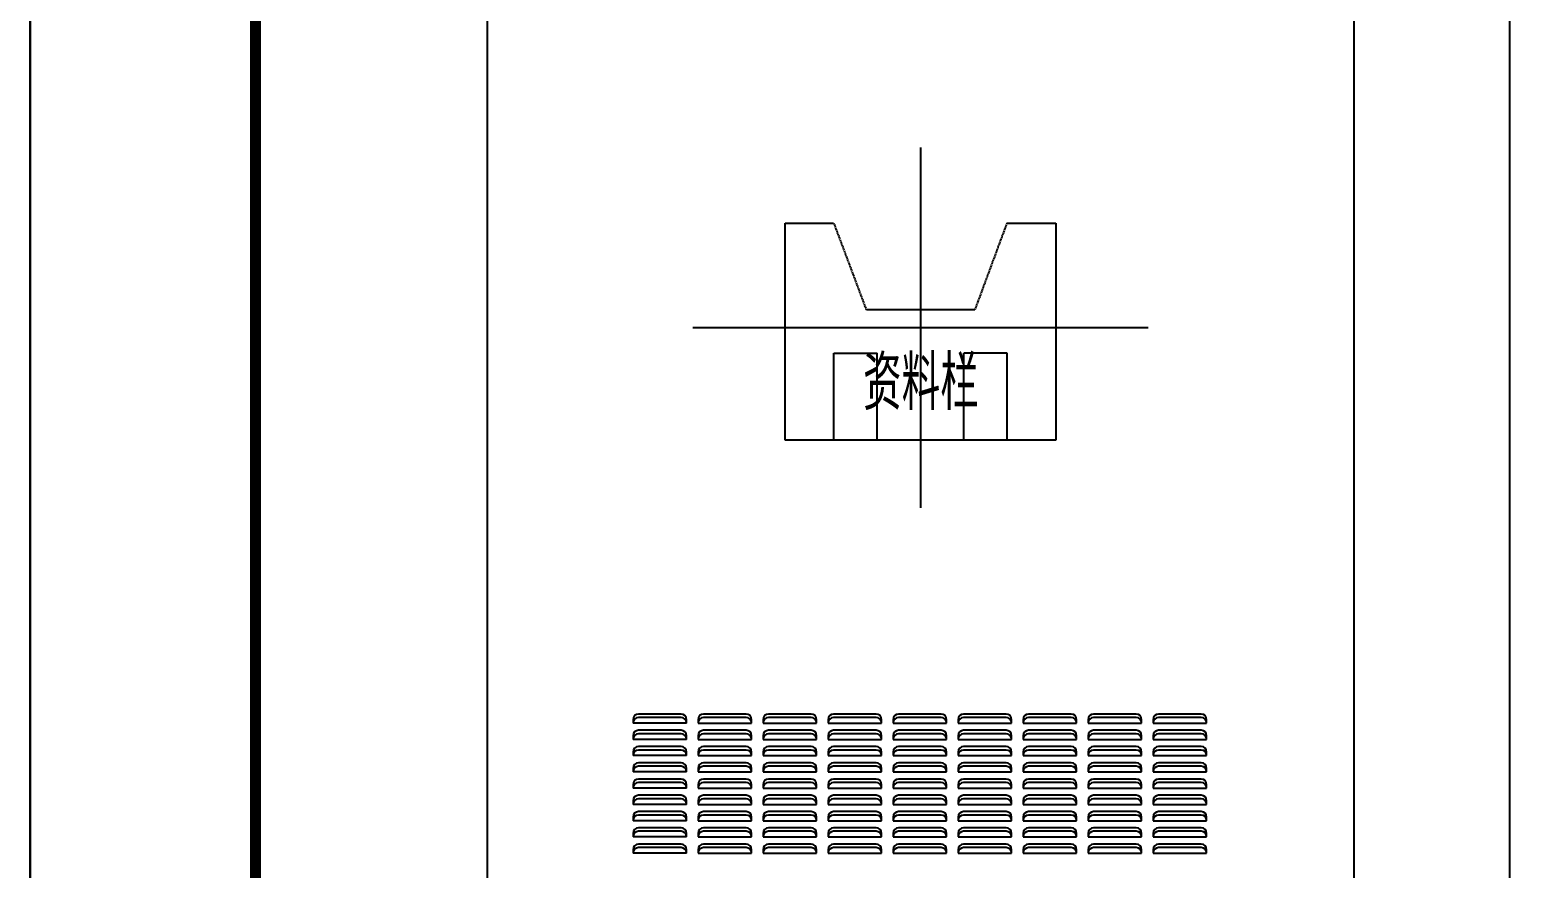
# Model space of a CAD drawing. Header units: millimetres. Extents: x 30557 to 235556, y -116603 to -73383.
# Drawn here: x 34715 to 36101, y -101687 to -100913 of the extents above; entities that cross this region are included whole.
import ezdxf
from ezdxf.enums import TextEntityAlignment as Align
from ezdxf.lldxf.tags import DXFTag

# ---------------------------------------------------------------- set-up
doc = ezdxf.new("R2010")
doc.units = ezdxf.units.MM
doc.linetypes.add('HIDDEN2', pattern=[0.1875, 0.125, -0.0625])
doc.linetypes.add('ZWCAD_ISO02W100', pattern=[15, 12, -3])
doc.layers.add('CAXA3', color=7, linetype='Continuous', lineweight=25)
doc.layers.add('文本层', color=2, linetype='Continuous')
doc.styles.add('supcon', font='sceie.shx', dxfattribs={"width": 0.75, "height": 40, "bigfont": 'sceic.shx'})
tags = doc.linetypes.add('CENTER', pattern=[2, 1.25, -0.25, 0.25, -0.25]).pattern_tags.tags
tags[10:11] = [DXFTag(74, 4), DXFTag(75, 0), DXFTag(340, '0'), DXFTag(46, 1.0), DXFTag(50, 0.0), DXFTag(44, 0.0), DXFTag(45, 0.0)]
tags[8:9] = [DXFTag(74, 4), DXFTag(75, 0), DXFTag(340, '0'), DXFTag(46, 1.0), DXFTag(50, 0.0), DXFTag(44, 0.0), DXFTag(45, 0.0)]
tags[6:7] = [DXFTag(74, 4), DXFTag(75, 0), DXFTag(340, '0'), DXFTag(46, 1.0), DXFTag(50, 0.0), DXFTag(44, 0.0), DXFTag(45, 0.0)]
tags[4:5] = [DXFTag(74, 4), DXFTag(75, 0), DXFTag(340, '0'), DXFTag(46, 1.0), DXFTag(50, 0.0), DXFTag(44, 0.0), DXFTag(45, 0.0)]
doc.dimstyles.new('supcon', dxfattribs={"dimtxt": 20, "dimasz": 20, "dimexe": 10, "dimexo": 10, "dimgap": 5, "dimtad": 1, "dimtoh": 1, "dimdec": 0, "dimzin": 0, "dimdsep": 46, "dimtxsty": 'supcon', "dimcen": 0.09, "dimclrd": 2, "dimclre": 2, "dimclrt": 2, "dimadec": 0, "dimazin": 0, "dimtfac": 1, "dimtdec": 0, "dimtofl": 0, "dimtmove": 0, "dimatfit": 3, "dimfxl": 1, "dimtolj": 1, "dimtzin": 0, "dimarcsym": 0})

# ---------------------------------------------------------------- blocks, each defined once
blk = doc.blocks.new('supcon图框')
at = {"linetype": 'Continuous'}
for p, q in [((1987.7, 4361.7), (1987.7, 1421.7)), ((6145.7, 1421.7), (6145.7, 4361.7))]:
    blk.add_line(p, q, dxfattribs=at)
at = {"linetype": 'Continuous', "const_width": 10}
blk.add_lwpolyline([(2195.7, 4311.7), (6095.7, 4311.7), (6095.7, 1471.7), (2195.7, 1471.7)], close=True, dxfattribs=at)
blk = doc.blocks.new('*D119')
at = {"color": 2, "linetype": 'Continuous', "lineweight": -2}
for p, q in [((35985.9, -99729.3), (36090.3, -99729.3)), ((36080.3, -99749.3), (36080.3, -101909.3)), ((35985.9, -101929.3), (36090.3, -101929.3))]:
    blk.add_line(p, q, dxfattribs=at)
at = {"color": 2}
for points in [[(36083.6, -99749.3), (36077, -99749.3), (36080.3, -99729.3)], [(36077, -101909.3), (36083.6, -101909.3), (36080.3, -101929.3)]]:
    blk.add_solid(points, dxfattribs=at)
at = {"layer": 'DEFPOINTS', "color": 0}
for p in [(35975.9, -99729.3), (35975.9, -101929.3), (36080.3, -101929.3)]:
    blk.add_point(p, dxfattribs=at)
at = {"color": 2, "insert": (36055.3, -100829.3), "char_height": 40, "attachment_point": 5, "rotation": 90, "style": 'supcon'}
blk.add_mtext('\\A1;2200', dxfattribs=at)
blk = doc.blocks.new('Z$W@#1E593412')
at = {"layer": 'CAXA3', "linetype": 'Continuous', "lineweight": 25}
for p, q in [((-264.7, 279.9), (-264.7, 276.5)), ((-220.3, 284.9), (-259.7, 284.9)), ((-220.3, 281.7), (-259.7, 281.7)), ((-215.3, 276.5), (-215.3, 279.9)), ((-204.7, 279.9), (-204.7, 276.5)), ((-160.3, 284.9), (-199.7, 284.9)), ((-160.3, 281.7), (-199.7, 281.7)), ((-155.3, 276.5), (-155.3, 279.9)), ((-144.7, 279.9), (-144.7, 276.5)), ((-100.3, 284.9), (-139.7, 284.9)), ((-100.3, 281.7), (-139.7, 281.7)), ((-95.3, 276.5), (-95.3, 279.9)), ((-84.7, 279.9), (-84.7, 276.5)), ((-40.3, 284.9), (-79.7, 284.9)), ((-40.3, 281.7), (-79.7, 281.7)), ((-35.3, 276.5), (-35.3, 279.9)), ((-24.7, 279.9), (-24.7, 276.5)), ((19.7, 284.9), (-19.7, 284.9)), ((19.7, 281.7), (-19.7, 281.7)), ((24.7, 276.5), (24.7, 279.9)), ((35.3, 279.9), (35.3, 276.5)), ((79.7, 284.9), (40.3, 284.9)), ((79.7, 281.7), (40.3, 281.7)), ((84.7, 276.5), (84.7, 279.9)), ((95.3, 279.9), (95.3, 276.5)), ((139.7, 284.9), (100.3, 284.9)), ((139.7, 281.7), (100.3, 281.7)), ((144.7, 276.5), (144.7, 279.9)), ((155.3, 279.9), (155.3, 276.5)), ((199.7, 284.9), (160.3, 284.9)), ((199.7, 281.7), (160.3, 281.7)), ((204.7, 276.5), (204.7, 279.9)), ((215.3, 279.9), (215.3, 276.5)), ((259.7, 284.9), (220.3, 284.9)), ((259.7, 281.7), (220.3, 281.7)), ((264.7, 276.5), (264.7, 279.9)), ((-215.3, 276.5), (-264.7, 276.5)), ((-264.7, 264.9), (-264.7, 261.5)), ((-220.3, 269.9), (-259.7, 269.9)), ((-220.3, 266.7), (-259.7, 266.7)), ((-215.3, 261.5), (-215.3, 264.9)), ((-204.7, 276.5), (-155.3, 276.5)), ((-204.7, 264.9), (-204.7, 261.5)), ((-160.3, 269.9), (-199.7, 269.9)), ((-160.3, 266.7), (-199.7, 266.7)), ((-155.3, 261.5), (-155.3, 264.9)), ((-144.7, 276.5), (-95.3, 276.5)), ((-144.7, 264.9), (-144.7, 261.5)), ((-100.3, 269.9), (-139.7, 269.9)), ((-100.3, 266.7), (-139.7, 266.7)), ((-95.3, 261.5), (-95.3, 264.9)), ((-84.7, 276.5), (-35.3, 276.5)), ((-84.7, 264.9), (-84.7, 261.5)), ((-40.3, 269.9), (-79.7, 269.9)), ((-40.3, 266.7), (-79.7, 266.7)), ((-35.3, 261.5), (-35.3, 264.9)), ((-24.7, 276.5), (24.7, 276.5)), ((-24.7, 264.9), (-24.7, 261.5)), ((19.7, 269.9), (-19.7, 269.9)), ((19.7, 266.7), (-19.7, 266.7)), ((24.7, 261.5), (24.7, 264.9)), ((35.3, 276.5), (84.7, 276.5)), ((35.3, 264.9), (35.3, 261.5)), ((79.7, 269.9), (40.3, 269.9)), ((79.7, 266.7), (40.3, 266.7)), ((84.7, 261.5), (84.7, 264.9)), ((95.3, 276.5), (144.7, 276.5)), ((95.3, 264.9), (95.3, 261.5)), ((139.7, 269.9), (100.3, 269.9)), ((139.7, 266.7), (100.3, 266.7)), ((144.7, 261.5), (144.7, 264.9)), ((155.3, 276.5), (204.7, 276.5)), ((155.3, 264.9), (155.3, 261.5)), ((199.7, 269.9), (160.3, 269.9)), ((199.7, 266.7), (160.3, 266.7)), ((204.7, 261.5), (204.7, 264.9)), ((215.3, 276.5), (264.7, 276.5)), ((215.3, 264.9), (215.3, 261.5)), ((259.7, 269.9), (220.3, 269.9)), ((259.7, 266.7), (220.3, 266.7)), ((264.7, 261.5), (264.7, 264.9)), ((-215.3, 261.5), (-264.7, 261.5)), ((-264.7, 249.9), (-264.7, 246.5)), ((-220.3, 254.9), (-259.7, 254.9)), ((-220.3, 251.7), (-259.7, 251.7)), ((-215.3, 246.5), (-215.3, 249.9)), ((-204.7, 261.5), (-155.3, 261.5)), ((-204.7, 249.9), (-204.7, 246.5)), ((-160.3, 254.9), (-199.7, 254.9)), ((-160.3, 251.7), (-199.7, 251.7)), ((-155.3, 246.5), (-155.3, 249.9)), ((-144.7, 261.5), (-95.3, 261.5)), ((-144.7, 249.9), (-144.7, 246.5)), ((-100.3, 254.9), (-139.7, 254.9)), ((-100.3, 251.7), (-139.7, 251.7)), ((-95.3, 246.5), (-95.3, 249.9)), ((-84.7, 261.5), (-35.3, 261.5)), ((-84.7, 249.9), (-84.7, 246.5)), ((-40.3, 254.9), (-79.7, 254.9)), ((-40.3, 251.7), (-79.7, 251.7)), ((-35.3, 246.5), (-35.3, 249.9)), ((-24.7, 261.5), (24.7, 261.5)), ((-24.7, 249.9), (-24.7, 246.5)), ((19.7, 254.9), (-19.7, 254.9)), ((19.7, 251.7), (-19.7, 251.7)), ((24.7, 246.5), (24.7, 249.9)), ((35.3, 261.5), (84.7, 261.5)), ((35.3, 249.9), (35.3, 246.5)), ((79.7, 254.9), (40.3, 254.9)), ((79.7, 251.7), (40.3, 251.7)), ((84.7, 246.5), (84.7, 249.9)), ((95.3, 261.5), (144.7, 261.5)), ((95.3, 249.9), (95.3, 246.5)), ((139.7, 254.9), (100.3, 254.9)), ((139.7, 251.7), (100.3, 251.7)), ((144.7, 246.5), (144.7, 249.9)), ((155.3, 261.5), (204.7, 261.5)), ((155.3, 249.9), (155.3, 246.5)), ((199.7, 254.9), (160.3, 254.9)), ((199.7, 251.7), (160.3, 251.7)), ((204.7, 246.5), (204.7, 249.9)), ((215.3, 261.5), (264.7, 261.5)), ((215.3, 249.9), (215.3, 246.5)), ((259.7, 254.9), (220.3, 254.9)), ((259.7, 251.7), (220.3, 251.7)), ((264.7, 246.5), (264.7, 249.9)), ((-215.3, 246.5), (-264.7, 246.5)), ((-220.3, 239.9), (-259.7, 239.9)), ((-220.3, 236.7), (-259.7, 236.7)), ((-204.7, 246.5), (-155.3, 246.5)), ((-160.3, 239.9), (-199.7, 239.9)), ((-160.3, 236.7), (-199.7, 236.7)), ((-144.7, 246.5), (-95.3, 246.5)), ((-100.3, 239.9), (-139.7, 239.9)), ((-100.3, 236.7), (-139.7, 236.7)), ((-84.7, 246.5), (-35.3, 246.5)), ((-40.3, 239.9), (-79.7, 239.9)), ((-40.3, 236.7), (-79.7, 236.7)), ((-24.7, 246.5), (24.7, 246.5)), ((19.7, 239.9), (-19.7, 239.9)), ((19.7, 236.7), (-19.7, 236.7)), ((35.3, 246.5), (84.7, 246.5)), ((79.7, 239.9), (40.3, 239.9)), ((79.7, 236.7), (40.3, 236.7)), ((95.3, 246.5), (144.7, 246.5)), ((139.7, 239.9), (100.3, 239.9)), ((139.7, 236.7), (100.3, 236.7)), ((155.3, 246.5), (204.7, 246.5)), ((199.7, 239.9), (160.3, 239.9)), ((199.7, 236.7), (160.3, 236.7)), ((215.3, 246.5), (264.7, 246.5)), ((259.7, 239.9), (220.3, 239.9)), ((259.7, 236.7), (220.3, 236.7)), ((-264.7, 234.9), (-264.7, 231.5)), ((-215.3, 231.5), (-264.7, 231.5)), ((-220.3, 224.9), (-259.7, 224.9)), ((-215.3, 231.5), (-215.3, 234.9)), ((-204.7, 234.9), (-204.7, 231.5)), ((-204.7, 231.5), (-155.3, 231.5)), ((-160.3, 224.9), (-199.7, 224.9)), ((-155.3, 231.5), (-155.3, 234.9)), ((-144.7, 234.9), (-144.7, 231.5)), ((-144.7, 231.5), (-95.3, 231.5)), ((-100.3, 224.9), (-139.7, 224.9)), ((-95.3, 231.5), (-95.3, 234.9)), ((-84.7, 234.9), (-84.7, 231.5)), ((-84.7, 231.5), (-35.3, 231.5)), ((-40.3, 224.9), (-79.7, 224.9)), ((-35.3, 231.5), (-35.3, 234.9)), ((-24.7, 234.9), (-24.7, 231.5)), ((-24.7, 231.5), (24.7, 231.5)), ((19.7, 224.9), (-19.7, 224.9)), ((24.7, 231.5), (24.7, 234.9)), ((35.3, 234.9), (35.3, 231.5)), ((35.3, 231.5), (84.7, 231.5)), ((79.7, 224.9), (40.3, 224.9)), ((84.7, 231.5), (84.7, 234.9)), ((95.3, 234.9), (95.3, 231.5)), ((95.3, 231.5), (144.7, 231.5)), ((139.7, 224.9), (100.3, 224.9)), ((144.7, 231.5), (144.7, 234.9)), ((155.3, 234.9), (155.3, 231.5)), ((155.3, 231.5), (204.7, 231.5)), ((199.7, 224.9), (160.3, 224.9)), ((204.7, 231.5), (204.7, 234.9)), ((215.3, 234.9), (215.3, 231.5)), ((215.3, 231.5), (264.7, 231.5)), ((259.7, 224.9), (220.3, 224.9)), ((264.7, 231.5), (264.7, 234.9)), ((-264.7, 219.9), (-264.7, 216.5)), ((-215.3, 216.5), (-264.7, 216.5)), ((-220.3, 221.7), (-259.7, 221.7)), ((-220.3, 209.9), (-259.7, 209.9)), ((-215.3, 216.5), (-215.3, 219.9)), ((-204.7, 219.9), (-204.7, 216.5)), ((-204.7, 216.5), (-155.3, 216.5)), ((-160.3, 221.7), (-199.7, 221.7)), ((-160.3, 209.9), (-199.7, 209.9)), ((-155.3, 216.5), (-155.3, 219.9)), ((-144.7, 219.9), (-144.7, 216.5)), ((-144.7, 216.5), (-95.3, 216.5)), ((-100.3, 221.7), (-139.7, 221.7)), ((-100.3, 209.9), (-139.7, 209.9)), ((-95.3, 216.5), (-95.3, 219.9)), ((-84.7, 219.9), (-84.7, 216.5)), ((-84.7, 216.5), (-35.3, 216.5)), ((-40.3, 221.7), (-79.7, 221.7)), ((-40.3, 209.9), (-79.7, 209.9)), ((-35.3, 216.5), (-35.3, 219.9)), ((-24.7, 219.9), (-24.7, 216.5)), ((-24.7, 216.5), (24.7, 216.5)), ((19.7, 221.7), (-19.7, 221.7)), ((19.7, 209.9), (-19.7, 209.9)), ((24.7, 216.5), (24.7, 219.9)), ((35.3, 219.9), (35.3, 216.5)), ((35.3, 216.5), (84.7, 216.5)), ((79.7, 221.7), (40.3, 221.7)), ((79.7, 209.9), (40.3, 209.9)), ((84.7, 216.5), (84.7, 219.9)), ((95.3, 219.9), (95.3, 216.5)), ((95.3, 216.5), (144.7, 216.5)), ((139.7, 221.7), (100.3, 221.7)), ((139.7, 209.9), (100.3, 209.9)), ((144.7, 216.5), (144.7, 219.9)), ((155.3, 219.9), (155.3, 216.5)), ((155.3, 216.5), (204.7, 216.5)), ((199.7, 221.7), (160.3, 221.7)), ((199.7, 209.9), (160.3, 209.9)), ((204.7, 216.5), (204.7, 219.9)), ((215.3, 219.9), (215.3, 216.5)), ((215.3, 216.5), (264.7, 216.5)), ((259.7, 221.7), (220.3, 221.7)), ((259.7, 209.9), (220.3, 209.9)), ((264.7, 216.5), (264.7, 219.9)), ((-264.7, 204.9), (-264.7, 201.5)), ((-215.3, 201.5), (-264.7, 201.5)), ((-220.3, 206.7), (-259.7, 206.7)), ((-220.3, 194.9), (-259.7, 194.9)), ((-215.3, 201.5), (-215.3, 204.9)), ((-204.7, 204.9), (-204.7, 201.5)), ((-204.7, 201.5), (-155.3, 201.5)), ((-160.3, 206.7), (-199.7, 206.7)), ((-160.3, 194.9), (-199.7, 194.9)), ((-155.3, 201.5), (-155.3, 204.9)), ((-144.7, 204.9), (-144.7, 201.5)), ((-144.7, 201.5), (-95.3, 201.5)), ((-100.3, 206.7), (-139.7, 206.7)), ((-100.3, 194.9), (-139.7, 194.9)), ((-95.3, 201.5), (-95.3, 204.9)), ((-84.7, 204.9), (-84.7, 201.5)), ((-84.7, 201.5), (-35.3, 201.5)), ((-40.3, 206.7), (-79.7, 206.7)), ((-40.3, 194.9), (-79.7, 194.9)), ((-35.3, 201.5), (-35.3, 204.9)), ((-24.7, 204.9), (-24.7, 201.5)), ((-24.7, 201.5), (24.7, 201.5)), ((19.7, 206.7), (-19.7, 206.7)), ((19.7, 194.9), (-19.7, 194.9)), ((24.7, 201.5), (24.7, 204.9)), ((35.3, 204.9), (35.3, 201.5)), ((35.3, 201.5), (84.7, 201.5)), ((79.7, 206.7), (40.3, 206.7)), ((79.7, 194.9), (40.3, 194.9)), ((84.7, 201.5), (84.7, 204.9)), ((95.3, 204.9), (95.3, 201.5)), ((95.3, 201.5), (144.7, 201.5)), ((139.7, 206.7), (100.3, 206.7)), ((139.7, 194.9), (100.3, 194.9)), ((144.7, 201.5), (144.7, 204.9)), ((155.3, 204.9), (155.3, 201.5)), ((155.3, 201.5), (204.7, 201.5)), ((199.7, 206.7), (160.3, 206.7)), ((199.7, 194.9), (160.3, 194.9)), ((204.7, 201.5), (204.7, 204.9)), ((215.3, 204.9), (215.3, 201.5)), ((215.3, 201.5), (264.7, 201.5)), ((259.7, 206.7), (220.3, 206.7)), ((259.7, 194.9), (220.3, 194.9)), ((264.7, 201.5), (264.7, 204.9)), ((-264.7, 189.9), (-264.7, 186.5)), ((-215.3, 186.5), (-264.7, 186.5)), ((-220.3, 191.7), (-259.7, 191.7)), ((-215.3, 186.5), (-215.3, 189.9)), ((-204.7, 189.9), (-204.7, 186.5)), ((-204.7, 186.5), (-155.3, 186.5)), ((-160.3, 191.7), (-199.7, 191.7)), ((-155.3, 186.5), (-155.3, 189.9)), ((-144.7, 189.9), (-144.7, 186.5)), ((-144.7, 186.5), (-95.3, 186.5)), ((-100.3, 191.7), (-139.7, 191.7)), ((-95.3, 186.5), (-95.3, 189.9)), ((-84.7, 189.9), (-84.7, 186.5)), ((-84.7, 186.5), (-35.3, 186.5)), ((-40.3, 191.7), (-79.7, 191.7)), ((-35.3, 186.5), (-35.3, 189.9)), ((-24.7, 189.9), (-24.7, 186.5)), ((-24.7, 186.5), (24.7, 186.5)), ((19.7, 191.7), (-19.7, 191.7)), ((24.7, 186.5), (24.7, 189.9)), ((35.3, 189.9), (35.3, 186.5)), ((35.3, 186.5), (84.7, 186.5)), ((79.7, 191.7), (40.3, 191.7)), ((84.7, 186.5), (84.7, 189.9)), ((95.3, 189.9), (95.3, 186.5)), ((95.3, 186.5), (144.7, 186.5)), ((139.7, 191.7), (100.3, 191.7)), ((144.7, 186.5), (144.7, 189.9)), ((155.3, 189.9), (155.3, 186.5)), ((155.3, 186.5), (204.7, 186.5)), ((199.7, 191.7), (160.3, 191.7)), ((204.7, 186.5), (204.7, 189.9)), ((215.3, 189.9), (215.3, 186.5)), ((215.3, 186.5), (264.7, 186.5)), ((259.7, 191.7), (220.3, 191.7)), ((264.7, 186.5), (264.7, 189.9)), ((-264.7, 174.9), (-264.7, 171.5)), ((-215.3, 171.5), (-264.7, 171.5)), ((-220.3, 179.9), (-259.7, 179.9)), ((-220.3, 176.7), (-259.7, 176.7)), ((-215.3, 171.5), (-215.3, 174.9)), ((-204.7, 174.9), (-204.7, 171.5)), ((-204.7, 171.5), (-155.3, 171.5)), ((-160.3, 179.9), (-199.7, 179.9)), ((-160.3, 176.7), (-199.7, 176.7)), ((-155.3, 171.5), (-155.3, 174.9)), ((-144.7, 174.9), (-144.7, 171.5)), ((-144.7, 171.5), (-95.3, 171.5)), ((-100.3, 179.9), (-139.7, 179.9)), ((-100.3, 176.7), (-139.7, 176.7)), ((-95.3, 171.5), (-95.3, 174.9)), ((-84.7, 174.9), (-84.7, 171.5)), ((-84.7, 171.5), (-35.3, 171.5)), ((-40.3, 179.9), (-79.7, 179.9)), ((-40.3, 176.7), (-79.7, 176.7)), ((-35.3, 171.5), (-35.3, 174.9)), ((-24.7, 174.9), (-24.7, 171.5)), ((-24.7, 171.5), (24.7, 171.5)), ((19.7, 179.9), (-19.7, 179.9)), ((19.7, 176.7), (-19.7, 176.7)), ((24.7, 171.5), (24.7, 174.9)), ((35.3, 174.9), (35.3, 171.5)), ((35.3, 171.5), (84.7, 171.5)), ((79.7, 179.9), (40.3, 179.9)), ((79.7, 176.7), (40.3, 176.7)), ((84.7, 171.5), (84.7, 174.9)), ((95.3, 174.9), (95.3, 171.5)), ((95.3, 171.5), (144.7, 171.5)), ((139.7, 179.9), (100.3, 179.9)), ((139.7, 176.7), (100.3, 176.7)), ((144.7, 171.5), (144.7, 174.9)), ((155.3, 174.9), (155.3, 171.5)), ((155.3, 171.5), (204.7, 171.5)), ((199.7, 179.9), (160.3, 179.9)), ((199.7, 176.7), (160.3, 176.7)), ((204.7, 171.5), (204.7, 174.9)), ((215.3, 174.9), (215.3, 171.5)), ((215.3, 171.5), (264.7, 171.5)), ((259.7, 179.9), (220.3, 179.9)), ((259.7, 176.7), (220.3, 176.7)), ((264.7, 171.5), (264.7, 174.9)), ((-264.7, 159.9), (-264.7, 156.5)), ((-215.3, 156.5), (-264.7, 156.5)), ((-220.3, 164.9), (-259.7, 164.9)), ((-220.3, 161.7), (-259.7, 161.7)), ((-215.3, 156.5), (-215.3, 159.9)), ((-204.7, 159.9), (-204.7, 156.5)), ((-204.7, 156.5), (-155.3, 156.5)), ((-160.3, 164.9), (-199.7, 164.9)), ((-160.3, 161.7), (-199.7, 161.7)), ((-155.3, 156.5), (-155.3, 159.9)), ((-144.7, 159.9), (-144.7, 156.5)), ((-144.7, 156.5), (-95.3, 156.5)), ((-100.3, 164.9), (-139.7, 164.9)), ((-100.3, 161.7), (-139.7, 161.7)), ((-95.3, 156.5), (-95.3, 159.9)), ((-84.7, 159.9), (-84.7, 156.5)), ((-84.7, 156.5), (-35.3, 156.5)), ((-40.3, 164.9), (-79.7, 164.9)), ((-40.3, 161.7), (-79.7, 161.7)), ((-35.3, 156.5), (-35.3, 159.9)), ((-24.7, 159.9), (-24.7, 156.5)), ((-24.7, 156.5), (24.7, 156.5)), ((19.7, 164.9), (-19.7, 164.9)), ((19.7, 161.7), (-19.7, 161.7)), ((24.7, 156.5), (24.7, 159.9)), ((35.3, 159.9), (35.3, 156.5)), ((35.3, 156.5), (84.7, 156.5)), ((79.7, 164.9), (40.3, 164.9)), ((79.7, 161.7), (40.3, 161.7)), ((84.7, 156.5), (84.7, 159.9)), ((95.3, 159.9), (95.3, 156.5)), ((95.3, 156.5), (144.7, 156.5)), ((139.7, 164.9), (100.3, 164.9)), ((139.7, 161.7), (100.3, 161.7)), ((144.7, 156.5), (144.7, 159.9)), ((155.3, 159.9), (155.3, 156.5)), ((155.3, 156.5), (204.7, 156.5)), ((199.7, 164.9), (160.3, 164.9)), ((199.7, 161.7), (160.3, 161.7)), ((204.7, 156.5), (204.7, 159.9)), ((215.3, 159.9), (215.3, 156.5)), ((215.3, 156.5), (264.7, 156.5)), ((259.7, 164.9), (220.3, 164.9)), ((259.7, 161.7), (220.3, 161.7)), ((264.7, 156.5), (264.7, 159.9))]:
    blk.add_line(p, q, dxfattribs=at)
for centre, start, end in [((-259.7, 279.9), 90, 180), ((-259.7, 276.7), 90, 180), ((-220.3, 279.9), 0, 90), ((-220.3, 276.7), 0, 90), ((-199.7, 279.9), 90, 180), ((-199.7, 276.7), 90, 180), ((-160.3, 279.9), 0, 90), ((-160.3, 276.7), 0, 90), ((-139.7, 279.9), 90, 180), ((-139.7, 276.7), 90, 180), ((-100.3, 279.9), 0, 90), ((-100.3, 276.7), 0, 90), ((-79.7, 279.9), 90, 180), ((-79.7, 276.7), 90, 180), ((-40.3, 279.9), 0, 90), ((-40.3, 276.7), 0, 90), ((-19.7, 279.9), 90, 180), ((-19.7, 276.7), 90, 180), ((19.7, 279.9), 0, 90), ((19.7, 276.7), 0, 90), ((40.3, 279.9), 90, 180), ((40.3, 276.7), 90, 180), ((79.7, 279.9), 0, 90), ((79.7, 276.7), 0, 90), ((100.3, 279.9), 90, 180), ((100.3, 276.7), 90, 180), ((139.7, 279.9), 0, 90), ((139.7, 276.7), 0, 90), ((160.3, 279.9), 90, 180), ((160.3, 276.7), 90, 180), ((199.7, 279.9), 0, 90), ((199.7, 276.7), 0, 90), ((220.3, 279.9), 90, 180), ((220.3, 276.7), 90, 180), ((259.7, 279.9), 0, 90), ((259.7, 276.7), 0, 90), ((-259.7, 264.9), 90, 180), ((-259.7, 261.7), 90, 180), ((-220.3, 264.9), 0, 90), ((-220.3, 261.7), 0, 90), ((-199.7, 264.9), 90, 180), ((-199.7, 261.7), 90, 180), ((-160.3, 264.9), 0, 90), ((-160.3, 261.7), 0, 90), ((-139.7, 264.9), 90, 180), ((-139.7, 261.7), 90, 180), ((-100.3, 264.9), 0, 90), ((-100.3, 261.7), 0, 90), ((-79.7, 264.9), 90, 180), ((-79.7, 261.7), 90, 180), ((-40.3, 264.9), 0, 90), ((-40.3, 261.7), 0, 90), ((-19.7, 264.9), 90, 180), ((-19.7, 261.7), 90, 180), ((19.7, 264.9), 0, 90), ((19.7, 261.7), 0, 90), ((40.3, 264.9), 90, 180), ((40.3, 261.7), 90, 180), ((79.7, 264.9), 0, 90), ((79.7, 261.7), 0, 90), ((100.3, 264.9), 90, 180), ((100.3, 261.7), 90, 180), ((139.7, 264.9), 0, 90), ((139.7, 261.7), 0, 90), ((160.3, 264.9), 90, 180), ((160.3, 261.7), 90, 180), ((199.7, 264.9), 0, 90), ((199.7, 261.7), 0, 90), ((220.3, 264.9), 90, 180), ((220.3, 261.7), 90, 180), ((259.7, 264.9), 0, 90), ((259.7, 261.7), 0, 90), ((-259.7, 249.9), 90, 180), ((-259.7, 246.7), 90, 180), ((-220.3, 249.9), 0, 90), ((-220.3, 246.7), 0, 90), ((-199.7, 249.9), 90, 180), ((-199.7, 246.7), 90, 180), ((-160.3, 249.9), 0, 90), ((-160.3, 246.7), 0, 90), ((-139.7, 249.9), 90, 180), ((-139.7, 246.7), 90, 180), ((-100.3, 249.9), 0, 90), ((-100.3, 246.7), 0, 90), ((-79.7, 249.9), 90, 180), ((-79.7, 246.7), 90, 180), ((-40.3, 249.9), 0, 90), ((-40.3, 246.7), 0, 90), ((-19.7, 249.9), 90, 180), ((-19.7, 246.7), 90, 180), ((19.7, 249.9), 0, 90), ((19.7, 246.7), 0, 90), ((40.3, 249.9), 90, 180), ((40.3, 246.7), 90, 180), ((79.7, 249.9), 0, 90), ((79.7, 246.7), 0, 90), ((100.3, 249.9), 90, 180), ((100.3, 246.7), 90, 180), ((139.7, 249.9), 0, 90), ((139.7, 246.7), 0, 90), ((160.3, 249.9), 90, 180), ((160.3, 246.7), 90, 180), ((199.7, 249.9), 0, 90), ((199.7, 246.7), 0, 90), ((220.3, 249.9), 90, 180), ((220.3, 246.7), 90, 180), ((259.7, 249.9), 0, 90), ((259.7, 246.7), 0, 90), ((-259.7, 234.9), 90, 180), ((-259.7, 231.7), 90, 180), ((-220.3, 234.9), 0, 90), ((-220.3, 231.7), 0, 90), ((-199.7, 234.9), 90, 180), ((-199.7, 231.7), 90, 180), ((-160.3, 234.9), 0, 90), ((-160.3, 231.7), 0, 90), ((-139.7, 234.9), 90, 180), ((-139.7, 231.7), 90, 180), ((-100.3, 234.9), 0, 90), ((-100.3, 231.7), 0, 90), ((-79.7, 234.9), 90, 180), ((-79.7, 231.7), 90, 180), ((-40.3, 234.9), 0, 90), ((-40.3, 231.7), 0, 90), ((-19.7, 234.9), 90, 180), ((-19.7, 231.7), 90, 180), ((19.7, 234.9), 0, 90), ((19.7, 231.7), 0, 90), ((40.3, 234.9), 90, 180), ((40.3, 231.7), 90, 180), ((79.7, 234.9), 0, 90), ((79.7, 231.7), 0, 90), ((100.3, 234.9), 90, 180), ((100.3, 231.7), 90, 180), ((139.7, 234.9), 0, 90), ((139.7, 231.7), 0, 90), ((160.3, 234.9), 90, 180), ((160.3, 231.7), 90, 180), ((199.7, 234.9), 0, 90), ((199.7, 231.7), 0, 90), ((220.3, 234.9), 90, 180), ((220.3, 231.7), 90, 180), ((259.7, 234.9), 0, 90), ((259.7, 231.7), 0, 90), ((-259.7, 219.9), 90, 180), ((-220.3, 219.9), 0, 90), ((-199.7, 219.9), 90, 180), ((-160.3, 219.9), 0, 90), ((-139.7, 219.9), 90, 180), ((-100.3, 219.9), 0, 90), ((-79.7, 219.9), 90, 180), ((-40.3, 219.9), 0, 90), ((-19.7, 219.9), 90, 180), ((19.7, 219.9), 0, 90), ((40.3, 219.9), 90, 180), ((79.7, 219.9), 0, 90), ((100.3, 219.9), 90, 180), ((139.7, 219.9), 0, 90), ((160.3, 219.9), 90, 180), ((199.7, 219.9), 0, 90), ((220.3, 219.9), 90, 180), ((259.7, 219.9), 0, 90), ((-259.7, 216.7), 90, 180), ((-259.7, 204.9), 90, 180), ((-220.3, 216.7), 0, 90), ((-220.3, 204.9), 0, 90), ((-199.7, 216.7), 90, 180), ((-199.7, 204.9), 90, 180), ((-160.3, 216.7), 0, 90), ((-160.3, 204.9), 0, 90), ((-139.7, 216.7), 90, 180), ((-139.7, 204.9), 90, 180), ((-100.3, 216.7), 0, 90), ((-100.3, 204.9), 0, 90), ((-79.7, 216.7), 90, 180), ((-79.7, 204.9), 90, 180), ((-40.3, 216.7), 0, 90), ((-40.3, 204.9), 0, 90), ((-19.7, 216.7), 90, 180), ((-19.7, 204.9), 90, 180), ((19.7, 216.7), 0, 90), ((19.7, 204.9), 0, 90), ((40.3, 216.7), 90, 180), ((40.3, 204.9), 90, 180), ((79.7, 216.7), 0, 90), ((79.7, 204.9), 0, 90), ((100.3, 216.7), 90, 180), ((100.3, 204.9), 90, 180), ((139.7, 216.7), 0, 90), ((139.7, 204.9), 0, 90), ((160.3, 216.7), 90, 180), ((160.3, 204.9), 90, 180), ((199.7, 216.7), 0, 90), ((199.7, 204.9), 0, 90), ((220.3, 216.7), 90, 180), ((220.3, 204.9), 90, 180), ((259.7, 216.7), 0, 90), ((259.7, 204.9), 0, 90), ((-259.7, 201.7), 90, 180), ((-259.7, 189.9), 90, 180), ((-220.3, 201.7), 0, 90), ((-220.3, 189.9), 0, 90), ((-199.7, 201.7), 90, 180), ((-199.7, 189.9), 90, 180), ((-160.3, 201.7), 0, 90), ((-160.3, 189.9), 0, 90), ((-139.7, 201.7), 90, 180), ((-139.7, 189.9), 90, 180), ((-100.3, 201.7), 0, 90), ((-100.3, 189.9), 0, 90), ((-79.7, 201.7), 90, 180), ((-79.7, 189.9), 90, 180), ((-40.3, 201.7), 0, 90), ((-40.3, 189.9), 0, 90), ((-19.7, 201.7), 90, 180), ((-19.7, 189.9), 90, 180), ((19.7, 201.7), 0, 90), ((19.7, 189.9), 0, 90), ((40.3, 201.7), 90, 180), ((40.3, 189.9), 90, 180), ((79.7, 201.7), 0, 90), ((79.7, 189.9), 0, 90), ((100.3, 201.7), 90, 180), ((100.3, 189.9), 90, 180), ((139.7, 201.7), 0, 90), ((139.7, 189.9), 0, 90), ((160.3, 201.7), 90, 180), ((160.3, 189.9), 90, 180), ((199.7, 201.7), 0, 90), ((199.7, 189.9), 0, 90), ((220.3, 201.7), 90, 180), ((220.3, 189.9), 90, 180), ((259.7, 201.7), 0, 90), ((259.7, 189.9), 0, 90), ((-259.7, 186.7), 90, 180), ((-220.3, 186.7), 0, 90), ((-199.7, 186.7), 90, 180), ((-160.3, 186.7), 0, 90), ((-139.7, 186.7), 90, 180), ((-100.3, 186.7), 0, 90), ((-79.7, 186.7), 90, 180), ((-40.3, 186.7), 0, 90), ((-19.7, 186.7), 90, 180), ((19.7, 186.7), 0, 90), ((40.3, 186.7), 90, 180), ((79.7, 186.7), 0, 90), ((100.3, 186.7), 90, 180), ((139.7, 186.7), 0, 90), ((160.3, 186.7), 90, 180), ((199.7, 186.7), 0, 90), ((220.3, 186.7), 90, 180), ((259.7, 186.7), 0, 90), ((-259.7, 174.9), 90, 180), ((-259.7, 171.7), 90, 180), ((-220.3, 174.9), 0, 90), ((-220.3, 171.7), 0, 90), ((-199.7, 174.9), 90, 180), ((-199.7, 171.7), 90, 180), ((-160.3, 174.9), 0, 90), ((-160.3, 171.7), 0, 90), ((-139.7, 174.9), 90, 180), ((-139.7, 171.7), 90, 180), ((-100.3, 174.9), 0, 90), ((-100.3, 171.7), 0, 90), ((-79.7, 174.9), 90, 180), ((-79.7, 171.7), 90, 180), ((-40.3, 174.9), 0, 90), ((-40.3, 171.7), 0, 90), ((-19.7, 174.9), 90, 180), ((-19.7, 171.7), 90, 180), ((19.7, 174.9), 0, 90), ((19.7, 171.7), 0, 90), ((40.3, 174.9), 90, 180), ((40.3, 171.7), 90, 180), ((79.7, 174.9), 0, 90), ((79.7, 171.7), 0, 90), ((100.3, 174.9), 90, 180), ((100.3, 171.7), 90, 180), ((139.7, 174.9), 0, 90), ((139.7, 171.7), 0, 90), ((160.3, 174.9), 90, 180), ((160.3, 171.7), 90, 180), ((199.7, 174.9), 0, 90), ((199.7, 171.7), 0, 90), ((220.3, 174.9), 90, 180), ((220.3, 171.7), 90, 180), ((259.7, 174.9), 0, 90), ((259.7, 171.7), 0, 90), ((-259.7, 159.9), 90, 180), ((-259.7, 156.7), 90, 180), ((-220.3, 159.9), 0, 90), ((-220.3, 156.7), 0, 90), ((-199.7, 159.9), 90, 180), ((-199.7, 156.7), 90, 180), ((-160.3, 159.9), 0, 90), ((-160.3, 156.7), 0, 90), ((-139.7, 159.9), 90, 180), ((-139.7, 156.7), 90, 180), ((-100.3, 159.9), 0, 90), ((-100.3, 156.7), 0, 90), ((-79.7, 159.9), 90, 180), ((-79.7, 156.7), 90, 180), ((-40.3, 159.9), 0, 90), ((-40.3, 156.7), 0, 90), ((-19.7, 159.9), 90, 180), ((-19.7, 156.7), 90, 180), ((19.7, 159.9), 0, 90), ((19.7, 156.7), 0, 90), ((40.3, 159.9), 90, 180), ((40.3, 156.7), 90, 180), ((79.7, 159.9), 0, 90), ((79.7, 156.7), 0, 90), ((100.3, 159.9), 90, 180), ((100.3, 156.7), 90, 180), ((139.7, 159.9), 0, 90), ((139.7, 156.7), 0, 90), ((160.3, 159.9), 90, 180), ((160.3, 156.7), 90, 180), ((199.7, 159.9), 0, 90), ((199.7, 156.7), 0, 90), ((220.3, 159.9), 90, 180), ((220.3, 156.7), 90, 180), ((259.7, 159.9), 0, 90), ((259.7, 156.7), 0, 90)]:
    blk.add_arc(centre, 5, start, end, dxfattribs=at)

msp = doc.modelspace()

# ---------------------------------------------------------------- linework, layer by layer
for p, q in [((35136.7, -99729.3), (35136.7, -101829.3)), ((35936.7, -99729.3), (35936.7, -101929.3))]:
    msp.add_line(p, q)
at = {"color": 4, "linetype": 'CENTER', "ltscale": 50}
for p, q in [((35536.7, -101021.6), (35536.7, -101354.3)), ((35326.5, -101187.9), (35746.8, -101187.9))]:
    msp.add_line(p, q, dxfattribs=at)
at = {"linetype": 'ZWCAD_ISO02W100', "ltscale": 0.1}
for p, q in [((35411.7, -101291.6), (35411.7, -101091.6)), ((35411.7, -101091.6), (35456.7, -101091.6)), ((35456.7, -101091.6), (35486.7, -101171.6)), ((35616.4, -101091.6), (35586.9, -101171.3)), ((35616.4, -101091.6), (35661.7, -101091.6)), ((35616.4, -101091.6), (35645.7, -101091.6)), ((35661.7, -101091.6), (35661.7, -101291.6)), ((35586.9, -101171.6), (35486.7, -101171.6)), ((35456.7, -101291.6), (35456.7, -101211.6)), ((35456.7, -101211.6), (35496.7, -101211.6)), ((35496.7, -101291.6), (35496.7, -101211.6)), ((35576.7, -101291.6), (35576.7, -101211.6)), ((35616.7, -101211.6), (35576.7, -101211.6)), ((35616.7, -101291.6), (35616.7, -101211.6)), ((35661.7, -101291.6), (35411.7, -101291.6))]:
    msp.add_line(p, q, dxfattribs=at)

# ---------------------------------------------------------------- block references
for p in [(28569.2, -103784.5), (32727.2, -103784.5)]:
    msp.add_blockref('supcon图框', p)
at = {"ltscale": 100}
msp.add_blockref('Z$W@#1E593412', (35536.1, -101829.3), dxfattribs=at)

# ---------------------------------------------------------------- texts
at = {"layer": '文本层', "color": 2, "linetype": 'HIDDEN2', "style": 'supcon', "width": 0.75}
msp.add_text('资料栏', height=50, dxfattribs=at).set_placement((35537.1, -101263.9), align=Align.CENTER)

# ---------------------------------------------------------------- dimensions: what is measured, and where the dimension line sits
at = {"linetype": 'Continuous'}
dim = msp.add_linear_dim(base=(36080.3, -101929.3), p1=(35975.9, -99729.3), p2=(35975.9, -101929.3), angle=90, dimstyle='supcon', dxfattribs=at)
dim.commit()
dim.dimension.update_dxf_attribs({"geometry": '*D119', "text_midpoint": (36055.3, -100829.3)})

doc.saveas('drawing.dxf')
